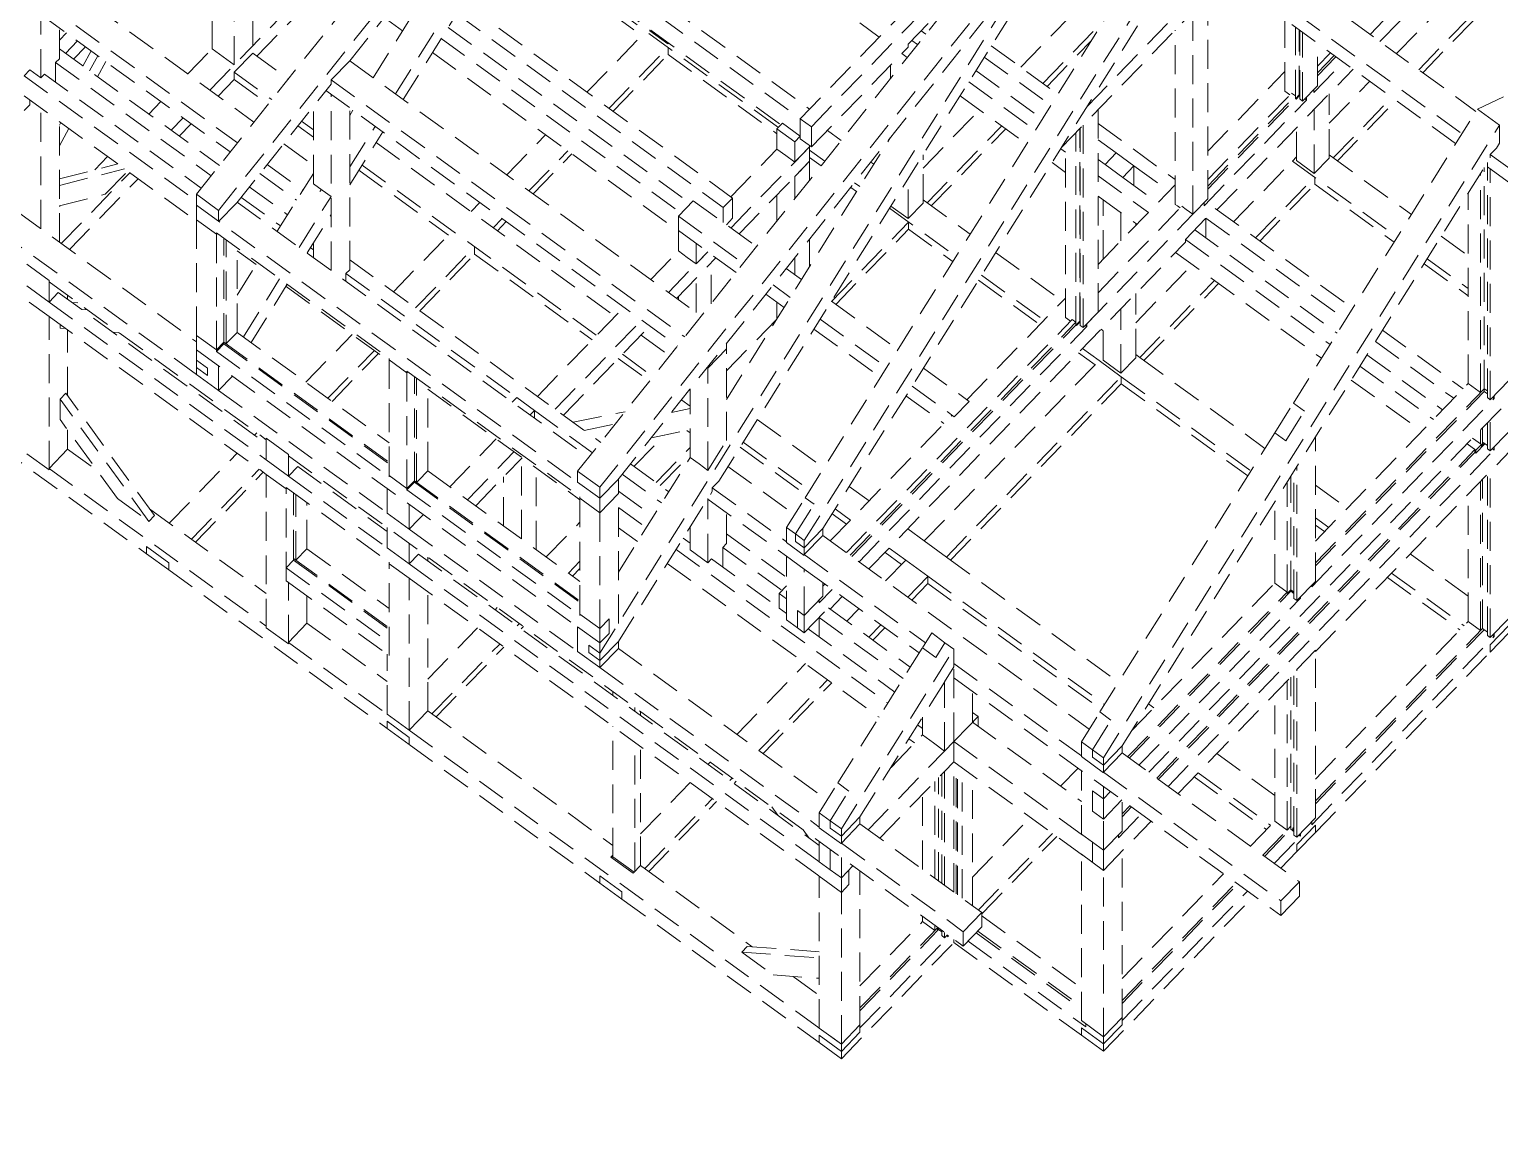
# Model space of a CAD drawing. Header units: millimetres. Extents: x 0 to 10920, y 0 to 297.
# Drawn here: x 4264.3 to 4467.6, y 0 to 151 of the extents above; entities that cross this region are included whole.
import ezdxf

# ---------------------------------------------------------------- set-up
doc = ezdxf.new("R2010")
doc.units = ezdxf.units.MM
doc.linetypes.add('K5LT_DASHED', pattern=[6, 4, -2])
doc.layers.add('Системный слой', color=7, linetype='Continuous')

# ---------------------------------------------------------------- blocks, each defined once
blk = doc.blocks.new('U348')
at = {"layer": 'Системный слой', "color": 7, "linetype": 'K5LT_DASHED', "lineweight": 18}
for p, q in [((4314.91, 142.09), (4360.79, 215.38)), ((4287.41, 128.22), (4354.47, 212.39)), ((4290.47, 126), (4357.53, 210.17)), ((4315.97, 141.32), (4359.5, 210.85)), ((4308.6, 146.68), (4351.45, 200.45)), ((4340.28, 180.14), (4381.82, 149.95)), ((4449.67, 150.33), (4478.92, 180.51)), ((4343.17, 64.76), (4413.49, 177.08)), ((4451.04, 149.33), (4477.38, 176.52)), ((4311.85, 144.32), (4330.63, 174.33)), ((4340.11, 89.93), (4407.17, 174.09)), ((4343.17, 87.7), (4410.23, 171.87)), ((4359.61, 88.54), (4412.21, 172.55)), ((4371.56, 86.25), (4423.76, 169.62)), ((4292.62, 146.1), (4292.62, 167.74)), ((4332.01, 166.93), (4370.89, 138.67)), ((4332.98, 168.48), (4372.18, 140)), ((4371.45, 80.36), (4426.21, 167.84)), ((4289.56, 148.32), (4289.56, 166.63)), ((4330.8, 165.01), (4368.22, 137.82)), ((4427.5, 166.44), (4464.31, 139.68)), ((4330.1, 163.89), (4348.98, 150.17)), ((4330.53, 164.58), (4367.86, 137.45)), ((4374.02, 82), (4424.93, 163.31)), ((4424.93, 163.79), (4462.37, 136.58)), ((4295.2, 148.75), (4295.2, 162.05)), ((4345.67, 88.75), (4404.15, 162.15)), ((4424.27, 162.26), (4461.51, 135.2)), ((4289.27, 142.63), (4304.93, 158.8)), ((4410.55, 140.35), (4428.68, 159.06)), ((4453.33, 147.67), (4465.69, 160.42)), ((4268.46, 157.75), (4295.36, 138.2)), ((4295.76, 147.34), (4306.07, 157.97)), ((4407.01, 134.69), (4429.81, 158.23)), ((4407.01, 134.69), (4429.81, 158.23)), ((4456.39, 145.44), (4468.75, 158.2)), ((4456.96, 145.03), (4468.75, 157.2)), ((4265.88, 155.1), (4293.07, 135.34)), ((4324.36, 154.71), (4361.54, 127.7)), ((4370.89, 138.67), (4387.35, 155.66)), ((4372.43, 137.56), (4388.88, 154.54)), ((4401.37, 145.78), (4410.1, 154.78)), ((4427.24, 127.57), (4427.24, 155.57)), ((4265.88, 153.1), (4292.07, 134.07)), ((4265.88, 144.3), (4265.88, 153.1)), ((4313.37, 152.66), (4315.91, 150.82)), ((4323.39, 153.16), (4360.25, 126.37)), ((4425.18, 125.45), (4425.18, 153.45)), ((4268.46, 146.95), (4268.46, 151.23)), ((4268.46, 149.54), (4269.42, 150.53)), ((4322.22, 151.3), (4355.74, 126.94)), ((4341.39, 142.34), (4349.55, 150.76)), ((4350.11, 150.8), (4350.11, 150.98)), ((4350.11, 150.8), (4352.56, 149.02)), ((4385.8, 148.96), (4388.88, 152.14)), ((4387.6, 150.82), (4388.25, 150.34)), ((4387.61, 150.81), (4387.61, 150.83)), ((4404.44, 143.55), (4412.93, 152.31)), ((4422.73, 126.83), (4422.73, 150.92)), ((4437.9, 142.49), (4437.9, 152.36)), ((4439.34, 141.44), (4439.34, 151.31)), ((4439.86, 141.97), (4439.86, 150.94)), ((4439.95, 141.4), (4439.95, 150.86)), ((4440.35, 141.11), (4440.35, 150.57)), ((4464.51, 140), (4489.97, 151.89)), ((4269.29, 147.7), (4270.95, 149.42)), ((4270.42, 146.88), (4272.08, 148.59)), ((4321.25, 149.74), (4354.45, 125.61)), ((4344.45, 140.11), (4352.61, 148.54)), ((4352.56, 149.02), (4352.56, 149.19)), ((4352.56, 149.02), (4352.66, 149.12)), ((4352.61, 148.04), (4352.61, 148.54)), ((4372.43, 134.76), (4385.8, 148.56)), ((4385.8, 148.56), (4385.8, 148.96)), ((4386.31, 149.49), (4387.11, 148.91)), ((4397.3, 148.74), (4406.5, 142.05)), ((4405.01, 143.14), (4411.16, 149.49)), ((4442.41, 143.23), (4442.41, 149.08)), ((4267.94, 146.42), (4268.46, 146.95)), ((4267.94, 143.71), (4267.94, 146.42)), ((4267.94, 146.42), (4289.45, 130.79)), ((4268.46, 148.31), (4290.59, 132.22)), ((4271.7, 145.95), (4272.85, 148.04)), ((4272.61, 145.29), (4273.77, 147.37)), ((4273.73, 144.48), (4274.88, 146.56)), ((4286.2, 144.86), (4289.56, 148.32)), ((4289.56, 148.32), (4292.62, 146.1)), ((4292.62, 145.1), (4295.2, 147.75)), ((4295.2, 147.75), (4300.11, 144.18)), ((4306.02, 144.03), (4308.6, 146.68)), ((4308.6, 146.68), (4357.19, 111.37)), ((4320.04, 147.82), (4354.05, 123.11)), ((4345.02, 139.7), (4352.61, 147.54)), ((4352.61, 147.54), (4352.61, 148.04)), ((4352.61, 147.54), (4367.67, 136.59)), ((4384.95, 147.68), (4385.69, 147.14)), ((4396.33, 147.18), (4405.53, 140.5)), ((4441.89, 142.3), (4445.96, 146.5)), ((4442.41, 145.92), (4444.2, 147.78)), ((4442.41, 145.01), (4444.72, 147.4)), ((4442.41, 144.61), (4444.95, 147.23)), ((4263.58, 144.62), (4264.35, 145.41)), ((4263.58, 144.62), (4287.41, 127.3)), ((4264.35, 145.41), (4265.88, 144.3)), ((4265.88, 144.3), (4266.4, 144.83)), ((4266.4, 144.83), (4288.08, 129.07)), ((4292.62, 145.1), (4297.83, 141.31)), ((4292.62, 144.1), (4292.62, 145.1)), ((4383.36, 144.21), (4383.36, 146.04)), ((4395.16, 145.32), (4404.36, 138.63)), ((4427.24, 134.18), (4437.9, 145.18)), ((4428.5, 126.07), (4447.33, 145.51)), ((4290.4, 141.8), (4292.62, 144.1)), ((4292.62, 144.1), (4297.33, 140.68)), ((4292.97, 127.05), (4306.02, 143.44)), ((4305.31, 142.55), (4353.9, 107.24)), ((4306.02, 144.03), (4354.91, 108.5)), ((4306.02, 143.44), (4306.02, 144.03)), ((4394.19, 143.77), (4403.39, 137.08)), ((4437.9, 142.49), (4438.21, 142.27)), ((4439.95, 141.91), (4439.95, 142.31)), ((4439.95, 142.31), (4439.95, 142.3)), ((4440.35, 141.11), (4442.41, 143.23)), ((4441.89, 142.3), (4441.89, 142.7)), ((4444.02, 138.06), (4449.62, 143.84)), ((4255.23, 131.2), (4264.35, 140.61)), ((4263.58, 141.82), (4287.41, 124.5)), ((4264.35, 140.61), (4264.35, 141.26)), ((4280.83, 139.31), (4282.49, 141.03)), ((4303.57, 129.68), (4303.57, 140.36)), ((4306.02, 117.69), (4306.02, 142.03)), ((4392.98, 141.84), (4402.18, 135.15)), ((4426.72, 126.64), (4440.87, 141.24)), ((4427.24, 130.27), (4438.82, 142.22)), ((4427.24, 129.35), (4439.34, 141.84)), ((4427.24, 128.95), (4439.34, 141.44)), ((4438.21, 142.27), (4438.59, 141.99)), ((4438.82, 142.22), (4439.34, 141.84)), ((4439.34, 141.44), (4439.86, 141.97)), ((4439.34, 141.44), (4439.43, 141.38)), ((4439.43, 141.38), (4439.95, 141.91)), ((4439.86, 141.97), (4439.95, 141.91)), ((4439.95, 141.91), (4439.95, 141.9)), ((4439.95, 141.4), (4440.35, 141.11)), ((4440.64, 141.4), (4440.87, 141.24)), ((4440.87, 141.24), (4440.87, 141.64)), ((4444.02, 133.21), (4444.02, 142.09)), ((4444.58, 133.25), (4452.69, 141.61)), ((4445.15, 132.84), (4453.25, 141.2)), ((4265.88, 123.46), (4265.88, 140.14)), ((4268.46, 121.59), (4268.46, 138.27)), ((4283.9, 137.09), (4285.56, 138.8)), ((4301.95, 138.32), (4303.57, 137.14)), ((4308.6, 117.78), (4308.6, 140.16)), ((4308.6, 139.13), (4309.04, 139.84)), ((4370.89, 138.67), (4372.43, 137.56)), ((4370.89, 135.87), (4370.89, 138.67)), ((4387.86, 131.84), (4395.67, 139.89)), ((4412.07, 111.92), (4412.07, 139.92)), ((4439.06, 99.35), (4464.51, 140)), ((4441.96, 131.09), (4441.96, 139.97)), ((4464.51, 140), (4467.58, 137.78)), ((4268.46, 137.76), (4268.66, 138.13)), ((4268.46, 134.93), (4269.77, 137.32)), ((4285.03, 136.26), (4286.69, 137.98)), ((4301.44, 137.69), (4303.57, 136.14)), ((4308.6, 132.01), (4312.1, 137.61)), ((4308.6, 129.54), (4313.17, 136.84)), ((4330.31, 130.91), (4335.68, 136.45)), ((4367.67, 137.26), (4368.44, 138.05)), ((4367.67, 134.46), (4367.67, 137.26)), ((4367.67, 137.26), (4370.12, 135.48)), ((4368.44, 138.05), (4370.89, 136.27)), ((4370.12, 135.48), (4370.89, 136.27)), ((4372.43, 134.76), (4372.43, 137.56)), ((4374.64, 137.05), (4376.55, 135.66)), ((4388.43, 127.03), (4398.73, 137.66)), ((4389, 126.62), (4399.3, 137.25)), ((4409, 110.13), (4409, 136.75)), ((4409.52, 110.66), (4409.52, 137.28)), ((4409.61, 110.08), (4409.61, 137.38)), ((4410.01, 109.79), (4410.01, 137.79)), ((4412.07, 138.01), (4422.73, 130.26)), ((4412.81, 50.3), (4467.58, 137.78)), ((4439.51, 132.87), (4439.51, 137.44)), ((4467.58, 135.3), (4467.58, 137.78)), ((4299.47, 135.21), (4303.57, 132.23)), ((4312.24, 135.36), (4345.28, 111.35)), ((4333.37, 128.68), (4338.75, 134.22)), ((4360.69, 99.85), (4383.34, 136.03)), ((4361.28, 123.55), (4372.18, 134.8)), ((4361.29, 127.87), (4367.67, 134.46)), ((4367.67, 134.46), (4368.9, 133.57)), ((4370.12, 132.68), (4370.12, 135.48)), ((4370.12, 132.68), (4372.18, 134.8)), ((4370.89, 135.87), (4372.43, 134.76)), ((4372.18, 134.8), (4372.18, 134.94)), ((4372.18, 132.8), (4372.18, 134.8)), ((4372.18, 134.31), (4374.27, 132.8)), ((4406.9, 134.52), (4407.56, 134.05)), ((4407.56, 111.18), (4407.56, 135.26)), ((4412.07, 135.74), (4414.57, 133.93)), ((4466.29, 133.72), (4467.13, 134.59)), ((4467.13, 134.59), (4467.58, 135.3)), ((4252.9, 132.9), (4287.41, 107.82)), ((4268.46, 130.35), (4276.53, 132.41)), ((4273.36, 131.6), (4275.13, 133.43)), ((4297.19, 132.35), (4302.11, 128.77)), ((4310.3, 132.25), (4342.71, 108.7)), ((4333.94, 128.27), (4339.31, 133.81)), ((4362.42, 122.73), (4372.18, 132.8)), ((4368.9, 133.57), (4370.12, 132.68)), ((4370.12, 130.68), (4372.18, 132.8)), ((4372.18, 133.31), (4373.76, 132.16)), ((4372.18, 130.18), (4372.18, 132.8)), ((4380.66, 132.67), (4381.06, 132.39)), ((4387.86, 126.99), (4387.86, 133.67)), ((4405.7, 132.6), (4407.56, 131.25)), ((4412.07, 133.03), (4413.03, 132.33)), ((4413.03, 132.33), (4414.57, 133.93)), ((4413.03, 132.33), (4415.48, 130.55)), ((4414.57, 133.93), (4417.02, 132.14)), ((4415.38, 51.94), (4466.29, 133.25)), ((4415.48, 130.55), (4417.02, 132.14)), ((4417.02, 129.43), (4417.02, 132.14)), ((4417.02, 132.14), (4421.86, 128.63)), ((4430.79, 124.4), (4438.95, 132.82)), ((4438.95, 132.82), (4439.51, 133.41)), ((4438.95, 132.82), (4453.43, 122.3)), ((4439.51, 132.87), (4441.96, 131.09)), ((4441.96, 131.09), (4444.02, 133.21)), ((4444.02, 133.66), (4455.38, 125.41)), ((4465.89, 132.01), (4465.89, 132.61)), ((4466.29, 133.72), (4490.81, 115.91)), ((4466.29, 133.25), (4466.29, 133.72)), ((4250.33, 130.24), (4287.41, 103.3)), ((4268.46, 129.45), (4277.45, 131.74)), ((4268.71, 121.41), (4278.19, 131.2)), ((4269.84, 120.58), (4279.33, 130.37)), ((4274.8, 128.24), (4277.88, 131.42)), ((4296.18, 131.08), (4301.25, 127.4)), ((4298.57, 123.11), (4303.57, 131.11)), ((4309.87, 131.57), (4322.24, 122.58)), ((4370.12, 127.6), (4370.12, 130.68)), ((4385.81, 124.86), (4385.81, 130.38)), ((4412.07, 130.77), (4419.03, 125.71)), ((4415.48, 130.55), (4420.32, 127.04)), ((4433.85, 122.18), (4442.01, 130.6)), ((4442.01, 130.1), (4442.01, 130.6)), ((4442.01, 129.6), (4442.01, 130.1)), ((4464.94, 100.8), (4464.94, 131.1)), ((4465.46, 101.34), (4465.46, 131.92)), ((4465.89, 132.01), (4490.81, 113.91)), ((4465.89, 100.11), (4465.89, 132.01)), ((4466.29, 99.82), (4466.29, 131.72)), ((4268.46, 126.62), (4274.8, 128.24)), ((4287.41, 128.22), (4290.47, 126)), ((4287.41, 126.7), (4287.41, 128.22)), ((4294.71, 129.23), (4299.99, 125.39)), ((4303.57, 129.68), (4304.8, 128.79)), ((4304.46, 128.62), (4304.7, 128.87)), ((4304.8, 128.79), (4306.02, 127.9)), ((4367.67, 124.52), (4367.67, 128.15)), ((4377.88, 129.17), (4378.68, 128.59)), ((4378.38, 129.81), (4379.11, 129.28)), ((4412.07, 118.52), (4422.73, 129.53)), ((4434.42, 121.76), (4442.01, 129.6)), ((4442.01, 129.6), (4453, 121.61)), ((4463.23, 102.05), (4463.23, 128.36)), ((4268.46, 126.54), (4268.56, 126.65)), ((4287.41, 124.7), (4287.41, 126.7)), ((4287.41, 126.7), (4340.11, 88.4)), ((4290.47, 124.47), (4292.97, 127.05)), ((4293.03, 127.13), (4341.62, 91.82)), ((4293.56, 127.8), (4299.02, 123.84)), ((4301.63, 120.88), (4306.02, 127.9)), ((4325.38, 125.82), (4326.6, 127.08)), ((4354.05, 125.19), (4356.1, 127.32)), ((4356.1, 127.32), (4364.84, 120.97)), ((4360.25, 126.37), (4361.54, 127.7)), ((4360.25, 124.3), (4360.25, 126.37)), ((4361.54, 124.9), (4361.54, 127.7)), ((4383.24, 126.28), (4392.44, 119.59)), ((4383.43, 126.59), (4385.81, 124.86)), ((4385.81, 124.86), (4387.86, 126.99)), ((4387.86, 127.44), (4394.39, 122.7)), ((4412.07, 127.97), (4417.44, 124.07)), ((4412.07, 114.61), (4423.65, 126.56)), ((4412.77, 119.25), (4412.77, 127.46)), ((4422.73, 126.83), (4423.04, 126.61)), ((4423.04, 126.61), (4423.42, 126.33)), ((4423.65, 126.56), (4424.26, 126.12)), ((4424.15, 121.99), (4428.27, 126.24)), ((4424.26, 126.12), (4425.18, 125.45)), ((4425.18, 125.45), (4427.24, 127.57)), ((4426.72, 126.64), (4426.72, 127.04)), ((4428.27, 126.24), (4447.26, 112.44)), ((4287.41, 108.7), (4287.41, 124.7)), ((4287.41, 124.7), (4290.16, 122.7)), ((4290.47, 124.47), (4290.47, 126)), ((4302.7, 120.11), (4306.02, 125.43)), ((4328.44, 123.59), (4329.66, 124.85)), ((4329.01, 123.18), (4330.23, 124.44)), ((4354.05, 125.19), (4363.01, 118.68)), ((4354.05, 123.19), (4354.05, 125.19)), ((4360.67, 124), (4361.54, 124.9)), ((4375.23, 113.41), (4385.86, 124.38)), ((4385.86, 123.88), (4385.86, 124.38)), ((4410.53, 110.32), (4425.18, 125.45)), ((4415.22, 121.78), (4415.22, 125.68)), ((4417.28, 123.9), (4417.28, 124.18)), ((4426.98, 122.19), (4426.98, 124.91)), ((4426.98, 124.91), (4446.28, 110.88)), ((4290.16, 122.9), (4314.06, 105.53)), ((4290.16, 122.7), (4290.16, 122.9)), ((4290.16, 122.7), (4290.28, 122.81)), ((4290.16, 106.7), (4290.16, 122.7)), ((4291.19, 107.76), (4291.19, 122.15)), ((4314.65, 114.74), (4322.81, 123.16)), ((4354.05, 120.39), (4354.05, 123.19)), ((4354.05, 123.19), (4362.01, 117.41)), ((4372.18, 118.21), (4372.18, 122.03)), ((4375.8, 113), (4385.86, 123.38)), ((4385.86, 123.38), (4385.86, 123.88)), ((4385.86, 123.38), (4392.01, 118.9)), ((4424.15, 121.59), (4424.15, 121.99)), ((4424.15, 121.99), (4444.14, 107.46)), ((4425.44, 123.32), (4445.11, 109.02)), ((4459.5, 122.41), (4463.23, 119.7)), ((4291.5, 107.54), (4291.5, 121.93)), ((4293.04, 109.13), (4293.04, 120.81)), ((4293.04, 120.41), (4295.68, 118.49)), ((4303.15, 120.84), (4303.57, 120.53)), ((4303.57, 119.47), (4303.57, 121.51)), ((4317.71, 112.52), (4325.87, 120.94)), ((4318.28, 112.1), (4325.87, 119.94)), ((4325.87, 120.44), (4325.87, 120.94)), ((4325.87, 119.94), (4325.87, 120.44)), ((4325.87, 119.94), (4342.14, 108.11)), ((4350.21, 116.44), (4354.05, 120.39)), ((4352.67, 114.66), (4358.09, 120.25)), ((4354.05, 120.39), (4355.27, 119.5)), ((4356.5, 118.61), (4356.5, 121.41)), ((4356.5, 118.61), (4358.09, 120.25)), ((4380.38, 76.42), (4424.15, 121.59)), ((4397.9, 120.15), (4407.14, 113.43)), ((4422.79, 120.18), (4442.94, 105.54)), ((4263.96, 118.54), (4267.03, 116.31)), ((4293.04, 114.28), (4295.85, 118.77)), ((4308.6, 119.14), (4343.3, 93.92)), ((4353.8, 113.83), (4359.23, 119.43)), ((4355.27, 119.5), (4356.5, 118.61)), ((4358.55, 113.08), (4358.55, 118.73)), ((4368.95, 117.98), (4371.07, 116.44)), ((4370.12, 117.13), (4370.12, 119.44)), ((4417.28, 110.46), (4425.08, 118.51)), ((4457.13, 118.61), (4463.23, 114.18)), ((4457.56, 119.3), (4463.23, 115.18)), ((4267.03, 113.31), (4267.03, 116.31)), ((4267.03, 116.11), (4297.06, 94.29)), ((4293.89, 108.51), (4298.91, 116.54)), ((4308.08, 117.25), (4308.6, 117.78)), ((4308.08, 116.2), (4308.08, 117.25)), ((4308.08, 117.25), (4331.68, 100.11)), ((4356.5, 111.87), (4356.5, 116.61)), ((4395.52, 116.35), (4404, 110.19)), ((4395.95, 117.04), (4404.57, 110.78)), ((4417.84, 105.65), (4428.15, 116.29)), ((4418.41, 105.24), (4428.72, 115.87)), ((4419.08, 48.3), (4486.02, 117.39)), ((4263.96, 115.54), (4267.03, 113.31)), ((4267.03, 113.31), (4268.31, 114.64)), ((4268.31, 114.64), (4297.06, 93.75)), ((4269.6, 113.7), (4269.6, 114.24)), ((4294.95, 107.74), (4299.97, 115.77)), ((4299.8, 115.49), (4314.06, 105.13)), ((4354.05, 113.66), (4354.05, 114.08)), ((4366.12, 114.42), (4368.65, 112.58)), ((4367.13, 115.69), (4369.51, 113.95)), ((4393.94, 99.82), (4407.56, 113.87)), ((4417.28, 105.61), (4417.28, 114.5)), ((4442.12, 64.98), (4490.06, 114.45)), ((4264.27, 113.31), (4267.03, 111.31)), ((4267.03, 113.31), (4297.06, 91.49)), ((4270.2, 113.26), (4271.03, 113.2)), ((4271.51, 112.31), (4272.34, 112.25)), ((4334.55, 100.28), (4346.51, 112.61)), ((4367.67, 111.01), (4367.67, 113.29)), ((4375.2, 113.44), (4384.4, 106.75)), ((4410.01, 109.79), (4412.07, 111.92)), ((4415.22, 103.49), (4415.22, 112.37)), ((4267.03, 111.31), (4297.06, 89.49)), ((4267.03, 90.11), (4267.03, 111.31)), ((4268.57, 109.7), (4268.57, 110.19)), ((4337, 98.49), (4348.96, 110.83)), ((4338.14, 97.67), (4350.09, 110)), ((4360.69, 103.79), (4367.65, 110.97)), ((4373.64, 110.95), (4382.84, 104.27)), ((4377.26, 78.69), (4408.48, 110.91)), ((4377.78, 78.31), (4409, 110.53)), ((4378.01, 78.14), (4409, 110.13)), ((4379.02, 77.41), (4410.53, 109.92)), ((4407.56, 111.18), (4407.87, 110.95)), ((4407.87, 110.95), (4408.25, 110.67)), ((4408.48, 110.91), (4409, 110.53)), ((4409, 110.13), (4409.52, 110.66)), ((4409, 110.13), (4409.09, 110.06)), ((4409.09, 110.06), (4409.61, 110.59)), ((4409.52, 110.66), (4409.61, 110.59)), ((4409.61, 110.59), (4409.61, 110.99)), ((4409.61, 110.99), (4409.61, 110.99)), ((4409.61, 110.59), (4409.61, 110.59)), ((4409.61, 110.08), (4410.01, 109.79)), ((4410.3, 110.09), (4410.53, 109.92)), ((4410.53, 109.92), (4410.53, 110.32)), ((4412.77, 105.27), (4412.77, 109.84)), ((4268.57, 109.7), (4269.32, 109.65)), ((4269.6, 100.34), (4269.6, 109.44)), ((4275.85, 109.16), (4276.67, 109.1)), ((4287.41, 106.7), (4287.41, 108.7)), ((4287.41, 108.7), (4290.16, 106.7)), ((4290.16, 106.7), (4291.19, 107.76)), ((4291.19, 107.56), (4291.19, 107.76)), ((4291.19, 107.76), (4314.06, 91.14)), ((4291.5, 107.54), (4291.75, 107.8)), ((4291.75, 107.8), (4293.04, 109.13)), ((4293.04, 109.13), (4314.06, 93.85)), ((4302.53, 102.23), (4308.94, 108.85)), ((4348.87, 108.74), (4352.82, 105.88)), ((4372.78, 109.58), (4381.98, 102.89)), ((4412.49, 109.55), (4412.77, 109.34)), ((4450.41, 107.88), (4461.25, 100.01)), ((4451.38, 109.44), (4462.53, 101.34)), ((4287.41, 105.28), (4287.41, 106.7)), ((4287.41, 106.7), (4340.11, 68.4)), ((4287.41, 106.7), (4340.11, 68.4)), ((4290.16, 106.5), (4291.19, 107.56)), ((4290.16, 106.5), (4290.16, 106.7)), ((4290.16, 106.5), (4314.06, 89.13)), ((4291.19, 107.56), (4314.06, 90.94)), ((4305.59, 100.01), (4312.01, 106.63)), ((4306.16, 99.59), (4312.57, 106.21)), ((4346.3, 106.09), (4350.54, 103.01)), ((4358.12, 104.18), (4360.69, 106.83)), ((4360.69, 106.83), (4360.69, 107.6)), ((4360.69, 94.16), (4360.69, 106.83)), ((4409.35, 106.31), (4411.64, 104.64)), ((4409.91, 106.89), (4412.21, 105.23)), ((4417.28, 106.06), (4417.84, 105.65)), ((4449.24, 106.02), (4459.7, 98.42)), ((4287.41, 104.26), (4287.41, 105.28)), ((4287.41, 105.28), (4288.94, 104.17)), ((4287.41, 103.3), (4287.41, 104.26)), ((4287.41, 104.26), (4288.94, 103.15)), ((4288.94, 103.15), (4288.94, 104.17)), ((4290.47, 101.07), (4290.47, 104.47)), ((4314.06, 105.33), (4314.06, 105.53)), ((4314.06, 105.33), (4316.51, 103.55)), ((4314.06, 89.33), (4314.06, 105.33)), ((4316.51, 103.75), (4340.42, 86.38)), ((4316.51, 103.55), (4316.51, 103.75)), ((4345.73, 105.5), (4350.03, 102.38)), ((4358.02, 104.25), (4358.12, 104.18)), ((4358.12, 104.18), (4358.12, 104.37)), ((4358.12, 90.05), (4358.12, 104.18)), ((4387.92, 104.2), (4394.25, 99.59)), ((4388.04, 80.28), (4412.21, 105.23)), ((4412.21, 105.23), (4415.27, 103)), ((4412.77, 105.27), (4415.22, 103.49)), ((4415.22, 103.49), (4417.28, 105.61)), ((4417.84, 105.65), (4435.14, 93.09)), ((4448.27, 104.46), (4458.42, 97.09)), ((4287.41, 103.3), (4290.47, 101.07)), ((4290.47, 101.07), (4292.4, 103.07)), ((4316.51, 103.55), (4316.63, 103.66)), ((4316.51, 87.55), (4316.51, 103.55)), ((4317.54, 88.61), (4317.54, 103)), ((4317.85, 88.39), (4317.85, 102.78)), ((4319.39, 89.98), (4319.39, 101.66)), ((4386.36, 101.71), (4392.19, 97.47)), ((4391.1, 78.06), (4415.27, 103)), ((4391.67, 77.64), (4415.27, 102)), ((4415.27, 102.5), (4415.27, 103)), ((4415.27, 103), (4433.19, 89.98)), ((4415.27, 102), (4415.27, 102.5)), ((4415.27, 102), (4432.76, 89.29)), ((4442.12, 80.27), (4463.23, 102.05)), ((4447.06, 102.54), (4456.83, 95.45)), ((4463.23, 102.05), (4464.76, 100.94)), ((4466.29, 99.82), (4468.86, 102.48)), ((4250.33, 100.44), (4280.51, 78.51)), ((4268.57, 99.9), (4269.34, 100.7)), ((4268.57, 97.07), (4268.57, 99.9)), ((4280.83, 82.99), (4268.57, 99.9)), ((4281.6, 83.79), (4269.34, 100.7)), ((4290.47, 101.07), (4313.76, 84.15)), ((4319.39, 101.26), (4340.42, 85.98)), ((4331.08, 99.49), (4331.68, 100.11)), ((4331.68, 100.11), (4334.13, 98.32)), ((4354.43, 99.75), (4354.5, 99.77)), ((4354.5, 99.77), (4355.66, 98.92)), ((4355.66, 91.83), (4355.66, 101.3)), ((4360.69, 100.16), (4360.82, 100.06)), ((4385.5, 100.34), (4390.75, 96.52)), ((4441.61, 73.95), (4466.81, 99.96)), ((4442.12, 77.25), (4465.46, 101.34)), ((4442.12, 76.85), (4465.46, 100.94)), ((4464.76, 100.94), (4464.94, 100.8)), ((4465.46, 101.34), (4465.89, 101.02)), ((4465.46, 100.94), (4465.46, 101.34)), ((4465.46, 100.94), (4465.89, 100.62)), ((4465.89, 100.11), (4466.29, 99.82)), ((4466.58, 100.12), (4466.81, 99.96)), ((4466.81, 99.96), (4466.81, 100.36)), ((4333.53, 97.71), (4334.13, 98.32)), ((4334.13, 97.27), (4334.13, 98.32)), ((4334.13, 98.32), (4342.15, 92.49)), ((4339.49, 96.69), (4346.67, 98.16)), ((4353.08, 98.05), (4355.66, 98.58)), ((4375.04, 80.3), (4391.89, 97.69)), ((4392.19, 97.47), (4394.25, 99.59)), ((4436.49, 95.24), (4439.06, 99.35)), ((4438.02, 94.13), (4440.59, 98.23)), ((4439.06, 99.35), (4440.59, 98.23)), ((4467.19, 97.95), (4467.26, 97.9)), ((4276.49, 86.14), (4268.57, 97.07)), ((4269.6, 92.96), (4269.6, 95.65)), ((4341.02, 95.58), (4345.31, 96.46)), ((4350.3, 94.56), (4355.66, 95.66)), ((4355.19, 95.56), (4355.66, 95.22)), ((4364.95, 97.06), (4374.15, 90.38)), ((4464.94, 93.7), (4464.94, 95.63)), ((4465.2, 93.57), (4465.2, 95.9)), ((4465.89, 93.01), (4465.89, 96.61)), ((4466.29, 92.73), (4466.29, 97.02)), ((4295.44, 94.92), (4295.75, 95.24)), ((4297.06, 94.49), (4300.12, 92.26)), ((4297.06, 91.49), (4297.06, 94.49)), ((4322.43, 87.77), (4328.85, 94.39)), ((4347.89, 90.58), (4352.1, 94.93)), ((4358.12, 90.05), (4360.69, 94.16)), ((4363, 93.95), (4372.2, 87.27)), ((4412.32, 56.64), (4436.49, 95.24)), ((4436.49, 95.24), (4438.02, 94.13)), ((4442.12, 74.68), (4442.12, 94.65)), ((4463.08, 93.71), (4464.29, 92.82)), ((4463.85, 94.5), (4465.07, 93.62)), ((4464.29, 92.42), (4465.55, 93.72)), ((4464.29, 92.82), (4465.07, 93.62)), ((4465.07, 93.22), (4465.07, 93.62)), ((4465.07, 93.43), (4465.2, 93.57)), ((4465.2, 93.57), (4465.32, 93.48)), ((4465.32, 93.48), (4465.32, 93.88)), ((4465.32, 93.88), (4465.89, 93.47)), ((4466.29, 92.73), (4468.86, 95.38)), ((4263.96, 92.34), (4267.03, 90.11)), ((4267.03, 90.31), (4269.6, 92.96)), ((4269.6, 92.96), (4273.72, 89.97)), ((4283.65, 82.75), (4293.02, 92.42)), ((4297.06, 91.49), (4300.12, 89.26)), ((4300.12, 89.26), (4300.12, 92.26)), ((4300.12, 92.06), (4393.43, 24.26)), ((4324.89, 85.99), (4331.3, 92.61)), ((4326.02, 85.16), (4332.44, 91.78)), ((4332.33, 80.58), (4332.33, 91.67)), ((4345.74, 75.98), (4355.66, 91.83)), ((4350.96, 88.36), (4355.66, 93.21)), ((4351.53, 87.94), (4355.66, 92.21)), ((4355.66, 91.83), (4356.89, 90.94)), ((4362.57, 93.27), (4371.77, 86.58)), ((4420.18, 47.5), (4464.17, 92.91)), ((4420.4, 47.33), (4464.17, 92.51)), ((4421.75, 46.35), (4466.81, 92.86)), ((4464.17, 92.51), (4464.17, 92.91)), ((4464.17, 92.51), (4464.29, 92.42)), ((4464.29, 92.42), (4464.29, 92.82)), ((4465.89, 93.01), (4466.29, 92.73)), ((4466.58, 93.02), (4466.81, 92.86)), ((4466.81, 92.86), (4466.81, 93.26)), ((4267.03, 90.31), (4297.06, 68.49)), ((4286.72, 80.52), (4296.08, 90.19)), ((4287.28, 80.11), (4296.65, 89.78)), ((4297.06, 68.29), (4297.06, 89.49)), ((4297.06, 89.49), (4299.82, 87.48)), ((4300.12, 89.26), (4301.41, 90.59)), ((4301.41, 90.59), (4313.76, 81.61)), ((4318.11, 88.65), (4319.39, 89.98)), ((4319.39, 89.98), (4340.42, 74.7)), ((4334.38, 79.08), (4334.38, 90.36)), ((4340.11, 89.93), (4343.17, 87.7)), ((4340.11, 88.4), (4340.11, 89.93)), ((4346.27, 89.5), (4351.72, 85.54)), ((4347.41, 90.93), (4352.7, 87.09)), ((4356.89, 90.94), (4358.12, 90.05)), ((4360.89, 90.58), (4370.09, 83.9)), ((4439.15, 72.32), (4439.15, 89.9)), ((4439.55, 72.03), (4439.55, 90.54)), ((4465.89, 67.21), (4465.89, 89.51)), ((4466.29, 66.93), (4466.29, 89.93)), ((4299.82, 87.68), (4314.06, 77.33)), ((4299.82, 87.48), (4299.82, 87.68)), ((4299.82, 87.48), (4299.93, 87.6)), ((4299.82, 74.78), (4299.82, 87.48)), ((4300.12, 89.26), (4313.76, 79.35)), ((4313.76, 84.15), (4313.76, 87.55)), ((4314.06, 89.13), (4314.06, 89.33)), ((4314.06, 89.33), (4316.51, 87.55)), ((4316.51, 87.55), (4317.54, 88.61)), ((4316.51, 87.35), (4317.54, 88.41)), ((4316.51, 87.35), (4316.51, 87.55)), ((4317.54, 88.61), (4340.42, 71.99)), ((4317.54, 88.41), (4317.54, 88.61)), ((4317.54, 88.41), (4340.42, 71.79)), ((4317.85, 88.39), (4318.11, 88.65)), ((4329.88, 82.36), (4329.88, 89.14)), ((4340.11, 88.4), (4343.17, 86.18)), ((4343.17, 86.18), (4345.74, 88.83)), ((4343.17, 86.18), (4343.17, 87.7)), ((4345.74, 88.83), (4345.74, 88.83)), ((4345.74, 86.83), (4345.74, 88.83)), ((4358.73, 87.63), (4359.61, 88.54)), ((4358.73, 87.13), (4358.73, 87.63)), ((4358.73, 87.63), (4368.99, 80.17)), ((4377.66, 87.82), (4380.4, 85.84)), ((4438.2, 73.01), (4438.2, 88.39)), ((4438.72, 73.54), (4438.72, 89.21)), ((4442.12, 88.01), (4446.52, 84.81)), ((4464.94, 67.9), (4464.94, 88.53)), ((4465.2, 68.17), (4465.2, 88.8)), ((4276.49, 86.14), (4280.83, 82.99)), ((4300.84, 77.84), (4300.84, 86.94)), ((4301.15, 77.62), (4301.15, 86.71)), ((4302.69, 79.21), (4302.69, 85.59)), ((4316.51, 87.35), (4340.42, 69.98)), ((4340.42, 86.18), (4340.42, 86.38)), ((4340.42, 86.18), (4343.17, 84.18)), ((4340.42, 70.18), (4340.42, 86.18)), ((4343.17, 84.18), (4345.74, 86.83)), ((4343.17, 84.18), (4343.17, 86.18)), ((4345.74, 87.17), (4350.56, 83.67)), ((4345.74, 66.39), (4358.73, 87.13)), ((4345.74, 68.86), (4345.74, 86.83)), ((4358.12, 77.28), (4358.12, 86.15)), ((4358.12, 86.08), (4368.99, 78.17)), ((4368.99, 82.14), (4371.56, 86.25)), ((4371.56, 86.25), (4372.79, 85.36)), ((4436.49, 74.45), (4436.49, 85.65)), ((4463.23, 69.15), (4463.23, 86.76)), ((4280.83, 82.99), (4281.6, 83.79)), ((4280.91, 84.75), (4297.06, 73.01)), ((4313.76, 84.15), (4316.82, 81.92)), ((4316.82, 81.92), (4316.82, 85.32)), ((4318.11, 83.25), (4318.75, 83.92)), ((4343.17, 68.18), (4343.17, 84.18)), ((4345.74, 84.91), (4349.58, 82.12)), ((4360.69, 79.93), (4360.69, 84.21)), ((4370.22, 81.25), (4372.79, 85.36)), ((4375.29, 84.03), (4377.26, 82.59)), ((4375.72, 84.71), (4377.83, 83.18)), ((4442.12, 83.49), (4443.95, 82.16)), ((4313.76, 79.35), (4313.76, 82.15)), ((4316.82, 81.92), (4318.11, 83.25)), ((4316.82, 81.92), (4340.11, 65)), ((4335.77, 78.07), (4340.42, 82.87)), ((4345.74, 82.11), (4348.38, 80.19)), ((4345.74, 81.98), (4345.82, 82.05)), ((4355.66, 79.06), (4355.66, 82.24)), ((4368.99, 80.07), (4368.99, 82.14)), ((4368.99, 82.14), (4370.22, 81.25)), ((4371.45, 79.34), (4374.02, 82)), ((4374.02, 81.04), (4374.02, 82)), ((4385.75, 81.95), (4388.04, 80.28)), ((4442.12, 82.49), (4443.38, 81.57)), ((4280.51, 79.51), (4283.58, 77.28)), ((4280.51, 78.51), (4280.51, 79.51)), ((4313.76, 79.35), (4316.82, 77.12)), ((4316.82, 77.12), (4316.82, 79.92)), ((4354.69, 80.67), (4355.66, 79.96)), ((4360.17, 79.4), (4360.69, 79.93)), ((4360.17, 76.68), (4360.17, 79.4)), ((4360.17, 79.4), (4368.38, 73.43)), ((4360.69, 81.29), (4368.99, 75.25)), ((4368.99, 80.07), (4371.45, 78.29)), ((4370.22, 81.25), (4371.45, 80.36)), ((4370.22, 80.23), (4370.22, 81.25)), ((4370.22, 80.23), (4371.45, 79.34)), ((4371.45, 78.39), (4374.02, 81.04)), ((4371.45, 79.34), (4371.45, 80.36)), ((4371.45, 78.29), (4371.45, 79.34)), ((4374.02, 81.04), (4410.84, 54.28)), ((4383.17, 79.3), (4385.47, 77.63)), ((4388.04, 80.28), (4391.1, 78.06)), ((4280.51, 78.51), (4283.58, 76.28)), ((4283.58, 76.28), (4283.58, 77.28)), ((4299.82, 76.58), (4300.84, 77.64)), ((4300.84, 77.84), (4314.06, 68.24)), ((4300.84, 77.64), (4300.84, 77.84)), ((4300.84, 77.64), (4314.06, 68.04)), ((4301.15, 77.62), (4302.69, 79.21)), ((4302.69, 79.21), (4314.06, 70.95)), ((4314.06, 77.13), (4314.06, 77.33)), ((4316.82, 77.12), (4318.11, 78.45)), ((4318.11, 78.45), (4373.51, 38.19)), ((4319.39, 77.52), (4319.39, 78.06)), ((4338.84, 75.85), (4340.42, 77.48)), ((4353.71, 79.12), (4382.98, 57.85)), ((4355.66, 79.06), (4358.12, 77.28)), ((4358.12, 77.28), (4358.63, 77.81)), ((4358.63, 77.81), (4367.98, 71.01)), ((4368.99, 69.37), (4368.99, 78.17)), ((4368.99, 78.17), (4371.45, 76.39)), ((4371.45, 78.39), (4388.22, 66.2)), ((4382.61, 78.71), (4384.9, 77.04)), ((4382.68, 74.75), (4385.47, 77.63)), ((4385.47, 77.63), (4388.53, 75.4)), ((4391.1, 78.06), (4414.9, 60.76)), ((4455.22, 78.49), (4463.23, 72.67)), ((4283.58, 76.28), (4313.76, 54.35)), ((4299.82, 76.58), (4314.06, 66.23)), ((4314.06, 64.43), (4314.06, 77.13)), ((4314.06, 77.13), (4316.82, 75.12)), ((4316.82, 77.12), (4373.51, 35.93)), ((4339.41, 75.43), (4340.42, 76.48)), ((4352.51, 77.19), (4381.78, 55.92)), ((4371.45, 76.39), (4387.35, 64.83)), ((4371.45, 69.99), (4371.45, 76.39)), ((4385.74, 72.52), (4388.53, 75.4)), ((4388.53, 74.9), (4388.53, 75.4)), ((4388.53, 75.4), (4412.96, 57.65)), ((4452.08, 75.25), (4462.09, 67.98)), ((4452.65, 75.84), (4462.66, 68.57)), ((4299.82, 74.78), (4300.12, 74.56)), ((4300.12, 74.56), (4314.06, 64.43)), ((4300.12, 66.06), (4300.12, 74.56)), ((4316.82, 75.12), (4373.51, 33.93)), ((4316.82, 54.12), (4316.82, 75.12)), ((4319.39, 56.78), (4319.39, 73.26)), ((4367.98, 73.01), (4368.99, 74.07)), ((4373.5, 71.71), (4375.31, 73.58)), ((4374.02, 72.64), (4374.02, 74.52)), ((4374.02, 74.42), (4374.07, 74.48)), ((4374.02, 74.02), (4374.3, 74.31)), ((4386.31, 72.11), (4388.53, 74.4)), ((4388.53, 74.4), (4388.53, 74.9)), ((4388.53, 74.4), (4412.53, 56.97)), ((4416.14, 50.43), (4438.2, 73.21)), ((4416.37, 50.27), (4438.72, 73.34)), ((4416.68, 54.01), (4436.49, 74.45)), ((4436.49, 74.45), (4438.2, 73.21)), ((4438.2, 73.01), (4438.72, 73.54)), ((4438.72, 73.54), (4439.15, 73.22)), ((4438.72, 73.34), (4438.72, 73.54)), ((4438.72, 73.34), (4439.15, 73.02)), ((4439.55, 72.03), (4442.12, 74.68)), ((4441.61, 73.95), (4441.61, 74.15)), ((4302.69, 68.91), (4302.69, 72.69)), ((4367.98, 71.01), (4367.98, 73.01)), ((4367.98, 73.01), (4368.99, 72.27)), ((4371.45, 69.99), (4374.02, 72.64)), ((4373.5, 71.71), (4373.5, 72.11)), ((4375.02, 70.87), (4376.68, 72.59)), ((4417.71, 49.29), (4440.07, 72.36)), ((4439.15, 72.32), (4439.55, 72.03)), ((4439.95, 72.44), (4440.07, 72.36)), ((4440.07, 72.36), (4440.07, 72.56)), ((4328.69, 70.76), (4329, 71.08)), ((4340.42, 69.98), (4340.42, 70.18)), ((4340.42, 70.18), (4343.17, 68.18)), ((4343.17, 68.18), (4344.46, 69.5)), ((4344.46, 67.5), (4344.46, 69.5)), ((4367.98, 71.01), (4368.99, 70.27)), ((4368.99, 69.37), (4370.53, 68.26)), ((4370.53, 68.26), (4370.53, 70.66)), ((4370.53, 70.66), (4371.45, 69.99)), ((4371.45, 67.59), (4374.79, 71.04)), ((4371.45, 67.59), (4371.45, 69.99)), ((4373.5, 67), (4373.5, 69.71)), ((4373.5, 69.71), (4385.12, 61.27)), ((4374.79, 71.04), (4386.1, 62.82)), ((4377.31, 69.21), (4378.97, 70.92)), ((4442.12, 47.37), (4463.23, 69.15)), ((4463.23, 69.15), (4464.94, 67.9)), ((4466.29, 66.93), (4468.86, 69.58)), ((4297.06, 68.29), (4300.12, 66.06)), ((4300.12, 66.26), (4302.69, 68.91)), ((4302.69, 68.91), (4313.76, 60.87)), ((4319.39, 61.17), (4326.27, 68.26)), ((4331.75, 68.54), (4332.06, 68.85)), ((4332.32, 68.12), (4332.63, 68.44)), ((4340.11, 65), (4340.11, 68.4)), ((4340.11, 68.4), (4343.17, 66.18)), ((4343.17, 66.18), (4343.17, 68.18)), ((4343.17, 66.18), (4344.46, 67.5)), ((4370.53, 68.26), (4371.45, 67.59)), ((4371.96, 68.12), (4383.96, 59.4)), ((4380.37, 66.98), (4382.03, 68.69)), ((4380.94, 66.57), (4382.6, 68.28)), ((4387.78, 65.51), (4389.06, 67.56)), ((4389.06, 67.56), (4390.9, 66.22)), ((4442.12, 44.35), (4465.2, 68.17)), ((4442.12, 43.95), (4465.43, 68.01)), ((4465.2, 68.17), (4465.89, 67.67)), ((4465.89, 67.21), (4466.29, 66.93)), ((4466.29, 65.93), (4468.86, 68.58)), ((4466.29, 64.93), (4468.86, 67.58)), ((4466.58, 67.22), (4466.81, 67.06)), ((4466.81, 67.06), (4466.81, 67.46)), ((4300.12, 66.26), (4313.76, 56.35)), ((4319.96, 56.37), (4329.33, 66.03)), ((4320.53, 55.95), (4329.9, 65.62)), ((4341.64, 64.85), (4341.64, 65.87)), ((4341.64, 65.87), (4343.17, 64.76)), ((4343.17, 63.74), (4345.74, 66.39)), ((4343.17, 64.76), (4343.17, 66.18)), ((4343.17, 62.78), (4345.74, 65.43)), ((4345.74, 65.43), (4345.74, 66.39)), ((4345.74, 65.43), (4374.6, 44.46)), ((4376.08, 46.82), (4387.78, 65.51)), ((4376.57, 40.49), (4392.13, 65.33)), ((4387.78, 65.51), (4389.62, 64.17)), ((4389.62, 64.17), (4390.9, 66.22)), ((4390.9, 66.22), (4392.13, 65.33)), ((4392.13, 62.86), (4392.13, 65.33)), ((4439.55, 62.53), (4442.12, 65.18)), ((4441.61, 41.05), (4466.81, 67.06)), ((4442.12, 64.98), (4442.12, 65.18)), ((4466.29, 64.93), (4466.29, 65.93)), ((4313.76, 56.35), (4313.76, 64.65)), ((4340.11, 65), (4343.17, 62.78)), ((4341.64, 64.85), (4343.17, 63.74)), ((4343.17, 63.74), (4343.17, 64.76)), ((4343.17, 62.78), (4343.17, 63.74)), ((4362.12, 53.53), (4371.6, 63.32)), ((4392.13, 63.36), (4409.75, 50.56)), ((4442.12, 41.98), (4442.12, 64.98)), ((4442.12, 39.98), (4466.29, 64.93)), ((4343.17, 62.78), (4373.51, 40.73)), ((4365.18, 51.3), (4374.67, 61.09)), ((4390.84, 60.81), (4392.13, 62.86)), ((4392.13, 52.56), (4392.13, 62.86)), ((4392.13, 61.36), (4437.33, 28.52)), ((4423.12, 45.36), (4439.55, 62.33)), ((4438.72, 40.84), (4438.72, 61.47)), ((4439.15, 39.62), (4439.15, 61.92)), ((4439.55, 62.33), (4439.55, 62.53)), ((4439.55, 39.33), (4439.55, 62.33)), ((4344.97, 58.93), (4344.97, 59.47)), ((4365.75, 50.89), (4375.24, 60.68)), ((4379.14, 42.12), (4390.84, 60.81)), ((4390.84, 51.23), (4390.84, 60.81)), ((4394.7, 55.21), (4394.7, 59.49)), ((4436.49, 41.55), (4436.49, 59.16)), ((4438.2, 40.31), (4438.2, 60.94)), ((4348.04, 56.7), (4348.04, 57.24)), ((4419.03, 57.76), (4419.78, 57.21)), ((4313.76, 56.35), (4316.82, 54.12)), ((4313.76, 55.35), (4316.82, 53.12)), ((4313.76, 54.35), (4313.76, 55.35)), ((4316.82, 54.12), (4319.39, 56.78)), ((4319.39, 56.78), (4344.97, 38.19)), ((4348.81, 56.14), (4348.81, 56.68)), ((4387.78, 53.46), (4387.78, 55.91)), ((4394.19, 54.68), (4395.47, 56.01)), ((4394.7, 56.57), (4395.47, 56.01)), ((4394.7, 55.21), (4409.75, 44.28)), ((4395.47, 54.65), (4395.47, 56.01)), ((4409.75, 52.53), (4412.32, 56.64)), ((4411.28, 51.42), (4413.85, 55.52)), ((4412.32, 56.64), (4413.85, 55.52)), ((4313.76, 54.35), (4316.82, 52.12)), ((4316.82, 54.12), (4376.57, 10.7)), ((4316.82, 52.12), (4316.82, 53.12)), ((4344.97, 36.63), (4344.97, 54.67)), ((4383.44, 48.98), (4387.78, 53.46)), ((4385.91, 52.92), (4386.7, 52.35)), ((4387.11, 54.85), (4387.78, 54.36)), ((4387.78, 53.46), (4389.31, 52.35)), ((4392.13, 52.56), (4394.19, 54.68)), ((4417.08, 54.65), (4417.21, 54.56)), ((4316.82, 52.12), (4343.17, 32.98)), ((4348.04, 34.61), (4348.04, 52.44)), ((4348.81, 35.4), (4348.81, 51.88)), ((4380.28, 40.33), (4390.84, 51.23)), ((4389.31, 52.35), (4390.84, 51.23)), ((4390.84, 51.23), (4392.13, 52.56)), ((4392.13, 49.76), (4392.13, 52.56)), ((4392.13, 52.56), (4411.28, 38.64)), ((4409.75, 50.46), (4409.75, 52.53)), ((4409.75, 52.53), (4411.28, 51.42)), ((4411.28, 51.42), (4412.81, 50.3)), ((4411.28, 50.4), (4411.28, 51.42)), ((4412.81, 49.28), (4415.38, 51.94)), ((4412.81, 48.33), (4415.38, 50.98)), ((4415.38, 50.98), (4415.38, 51.94)), ((4415.38, 50.98), (4439.9, 33.17)), ((4428.48, 50.9), (4436.49, 45.08)), ((4358.1, 49.39), (4358.41, 49.7)), ((4390.84, 48.43), (4392.13, 49.76)), ((4392.13, 31.72), (4392.13, 49.76)), ((4392.13, 49.76), (4411.28, 35.84)), ((4392.46, 31.48), (4392.46, 49.52)), ((4392.65, 31.35), (4392.65, 49.38)), ((4393.26, 30.9), (4393.26, 48.94)), ((4406.87, 46.37), (4409.31, 48.88)), ((4409.75, 50.46), (4412.81, 48.23)), ((4411.28, 50.4), (4412.81, 49.28)), ((4412.81, 49.28), (4412.81, 50.3)), ((4412.81, 48.23), (4412.81, 49.28)), ((4348.81, 39.79), (4355.68, 46.89)), ((4361.17, 47.16), (4361.48, 47.48)), ((4361.74, 46.75), (4362.04, 47.06)), ((4373.51, 42.71), (4376.08, 46.82)), ((4376.08, 46.82), (4377.61, 45.71)), ((4381.87, 39.17), (4390.84, 48.43)), ((4389.49, 33.64), (4389.49, 47.04)), ((4390.01, 33.26), (4390.01, 47.57)), ((4390.44, 32.95), (4390.44, 48.02)), ((4390.84, 32.66), (4390.84, 48.43)), ((4394.7, 29.85), (4394.7, 47.89)), ((4409.75, 39.76), (4409.75, 48.56)), ((4412.81, 48.33), (4437.33, 30.52)), ((4425.34, 47.66), (4435.35, 40.38)), ((4425.91, 48.24), (4435.92, 40.97)), ((4375.04, 41.6), (4377.61, 45.71)), ((4387.78, 34.88), (4387.78, 45.27)), ((4411.28, 45.74), (4412.81, 44.63)), ((4411.28, 42.94), (4411.28, 45.74)), ((4412.81, 44.63), (4412.81, 46.33)), ((4412.81, 44.63), (4413.78, 45.63)), ((4349.38, 34.99), (4358.75, 44.66)), ((4349.95, 34.58), (4359.31, 44.25)), ((4367.78, 42.36), (4366.95, 43.5)), ((4373.51, 40.63), (4373.51, 42.71)), ((4373.51, 42.71), (4375.04, 41.6)), ((4411.28, 42.94), (4412.81, 41.83)), ((4412.81, 41.83), (4412.81, 44.63)), ((4412.81, 41.83), (4415.37, 44.47)), ((4415.38, 40.18), (4415.38, 44.46)), ((4415.38, 42.55), (4416.47, 43.67)), ((4415.38, 42.15), (4416.69, 43.51)), ((4375.04, 41.6), (4376.57, 40.49)), ((4375.04, 40.58), (4375.04, 41.6)), ((4376.57, 39.47), (4379.14, 42.12)), ((4376.57, 38.5), (4379.14, 41.16)), ((4379.14, 41.16), (4379.14, 42.12)), ((4379.14, 41.16), (4396, 28.91)), ((4394.7, 33.8), (4402.71, 42.07)), ((4412.81, 37.53), (4412.81, 41.83)), ((4412.81, 34.73), (4419.41, 41.54)), ((4414.87, 39.25), (4418.04, 42.53)), ((4433.13, 38.09), (4436.49, 41.55)), ((4436.49, 41.55), (4438.2, 40.31)), ((4438.2, 40.31), (4438.72, 40.84)), ((4438.72, 40.44), (4438.72, 40.84)), ((4439.55, 39.33), (4442.12, 41.98)), ((4439.55, 38.33), (4442.12, 40.98)), ((4441.61, 41.05), (4441.61, 41.45)), ((4442.12, 39.98), (4442.12, 40.98)), ((4372.11, 39.21), (4371.29, 40.35)), ((4373.51, 40.63), (4376.57, 38.4)), ((4373.51, 35.93), (4373.51, 38.73)), ((4375.04, 40.58), (4376.57, 39.47)), ((4376.57, 39.47), (4376.57, 40.49)), ((4376.57, 38.4), (4376.57, 39.47)), ((4395.52, 29.26), (4405.77, 39.84)), ((4396, 28.75), (4406.34, 39.43)), ((4409.75, 39.76), (4412.81, 37.53)), ((4411.28, 35.84), (4411.28, 38.64)), ((4412.81, 37.53), (4415.38, 40.18)), ((4414.87, 39.25), (4414.87, 39.65)), ((4434.84, 36.84), (4438.2, 40.31)), ((4435.07, 36.67), (4438.72, 40.44)), ((4436.42, 35.7), (4440.07, 39.46)), ((4438.72, 40.44), (4439.15, 40.12)), ((4438.99, 40.24), (4438.99, 40.64)), ((4438.99, 40.64), (4439.15, 40.52)), ((4439.15, 39.62), (4439.55, 39.33)), ((4439.55, 37.33), (4442.12, 39.98)), ((4439.84, 39.62), (4440.07, 39.46)), ((4440.07, 39.46), (4440.07, 39.86)), ((4344.72, 36.57), (4344.97, 36.83)), ((4344.83, 36.48), (4344.97, 36.63)), ((4344.97, 36.63), (4347.92, 34.49)), ((4375.04, 34.82), (4375.04, 37.62)), ((4376.57, 38.5), (4393.43, 26.26)), ((4409.75, 36.96), (4412.81, 34.73)), ((4409.75, 13.96), (4409.75, 36.96)), ((4412.81, 34.73), (4412.81, 37.53)), ((4415.38, 14.38), (4415.38, 37.38)), ((4437.33, 35.03), (4439.55, 37.33)), ((4439.55, 37.33), (4439.55, 38.33)), ((4344.72, 36.57), (4347.78, 34.34)), ((4347.78, 34.34), (4348.81, 35.4)), ((4348.81, 35.4), (4364.26, 24.17)), ((4373.51, 35.93), (4375.04, 34.82)), ((4375.04, 34.82), (4376.57, 33.7)), ((4376.57, 33.7), (4376.57, 36.5)), ((4376.57, 33.7), (4378.16, 35.35)), ((4377.6, 32.77), (4377.6, 34.77)), ((4379.14, 13.36), (4379.14, 34.64)), ((4412.81, 11.73), (4412.81, 34.73)), ((4343.17, 33.98), (4346.24, 31.75)), ((4343.17, 32.98), (4343.17, 33.98)), ((4343.17, 32.98), (4346.24, 30.75)), ((4373.51, 12.93), (4373.51, 33.93)), ((4373.51, 33.93), (4376.57, 31.7)), ((4376.57, 31.7), (4376.57, 33.7)), ((4376.57, 31.7), (4377.6, 32.77)), ((4415.38, 19.77), (4429.42, 34.26)), ((4415.38, 16.75), (4431.14, 33.01)), ((4415.38, 16.35), (4431.36, 32.85)), ((4437.33, 30.52), (4439.9, 33.17)), ((4439.9, 31.17), (4439.9, 33.17)), ((4346.24, 30.75), (4346.24, 31.75)), ((4346.24, 30.75), (4373.51, 10.93)), ((4376.57, 10.7), (4376.57, 31.7)), ((4412.81, 9.73), (4433.62, 31.21)), ((4415.38, 13.98), (4432.71, 31.87)), ((4437.33, 28.52), (4439.9, 31.17)), ((4437.33, 28.52), (4437.33, 30.52)), ((4393.43, 26.26), (4396, 28.91)), ((4396, 26.91), (4396, 28.91)), ((4396, 28.47), (4409.75, 18.48)), ((4379.14, 18.75), (4387.78, 27.66)), ((4379.14, 15.73), (4389.88, 26.81)), ((4387.78, 27.66), (4387.78, 28.36)), ((4387.78, 27.66), (4389.49, 26.41)), ((4389.49, 26.41), (4389.49, 27.11)), ((4389.88, 26.41), (4389.88, 26.81)), ((4389.88, 26.41), (4390.01, 26.54)), ((4390.01, 26.54), (4390.01, 26.74)), ((4390.01, 26.54), (4390.44, 26.23)), ((4393.43, 24.26), (4396, 26.91)), ((4376.57, 8.7), (4392.13, 24.76)), ((4379.14, 15.33), (4389.88, 26.41)), ((4379.14, 12.96), (4391.36, 25.56)), ((4390.44, 25.72), (4390.44, 26.42)), ((4390.44, 25.72), (4390.84, 25.43)), ((4390.84, 25.43), (4390.84, 26.13)), ((4390.84, 25.43), (4391.24, 25.84)), ((4391.13, 25.73), (4391.36, 25.56)), ((4391.36, 25.56), (4391.36, 25.76)), ((4392.13, 24.76), (4392.13, 25.2)), ((4392.13, 24.76), (4409.75, 11.96)), ((4393.43, 24.26), (4393.43, 26.26)), ((4394.08, 24.94), (4410.36, 13.11)), ((4395.22, 26.11), (4409.75, 15.55)), ((4395.44, 26.34), (4409.75, 15.95)), ((4362.79, 23.43), (4363.57, 24.23)), ((4362.79, 23.43), (4373.51, 22.64)), ((4362.79, 23.43), (4367.13, 20.28)), ((4363.57, 24.23), (4373.51, 23.49)), ((4367.13, 20.28), (4373.51, 19.81)), ((4369.9, 20.08), (4373.51, 17.45)), ((4412.81, 11.73), (4415.38, 14.38)), ((4415.38, 13.38), (4415.38, 14.38)), ((4373.51, 12.93), (4376.57, 10.7)), ((4376.57, 10.7), (4379.14, 13.36)), ((4376.57, 9.7), (4379.14, 12.36)), ((4379.14, 12.96), (4379.14, 13.36)), ((4379.14, 12.36), (4379.14, 12.96)), ((4409.75, 13.96), (4412.81, 11.73)), ((4409.75, 12.96), (4412.81, 10.73)), ((4409.75, 11.96), (4409.75, 12.96)), ((4410.36, 13.11), (4410.36, 13.51)), ((4412.81, 10.73), (4415.38, 13.38)), ((4373.51, 11.93), (4376.57, 9.7)), ((4373.51, 10.93), (4373.51, 11.93)), ((4373.51, 10.93), (4376.57, 8.7)), ((4376.57, 9.7), (4376.57, 10.7)), ((4409.75, 11.96), (4412.81, 9.73)), ((4412.81, 10.73), (4412.81, 11.73)), ((4412.81, 9.73), (4412.81, 10.73)), ((4376.57, 8.7), (4376.57, 9.7))]:
    blk.add_line(p, q, dxfattribs=at)

msp = doc.modelspace()

# ---------------------------------------------------------------- block references
at = {"layer": 'Системный слой'}
msp.add_blockref('U348', (0, 0), dxfattribs=at)

doc.saveas('drawing.dxf')
